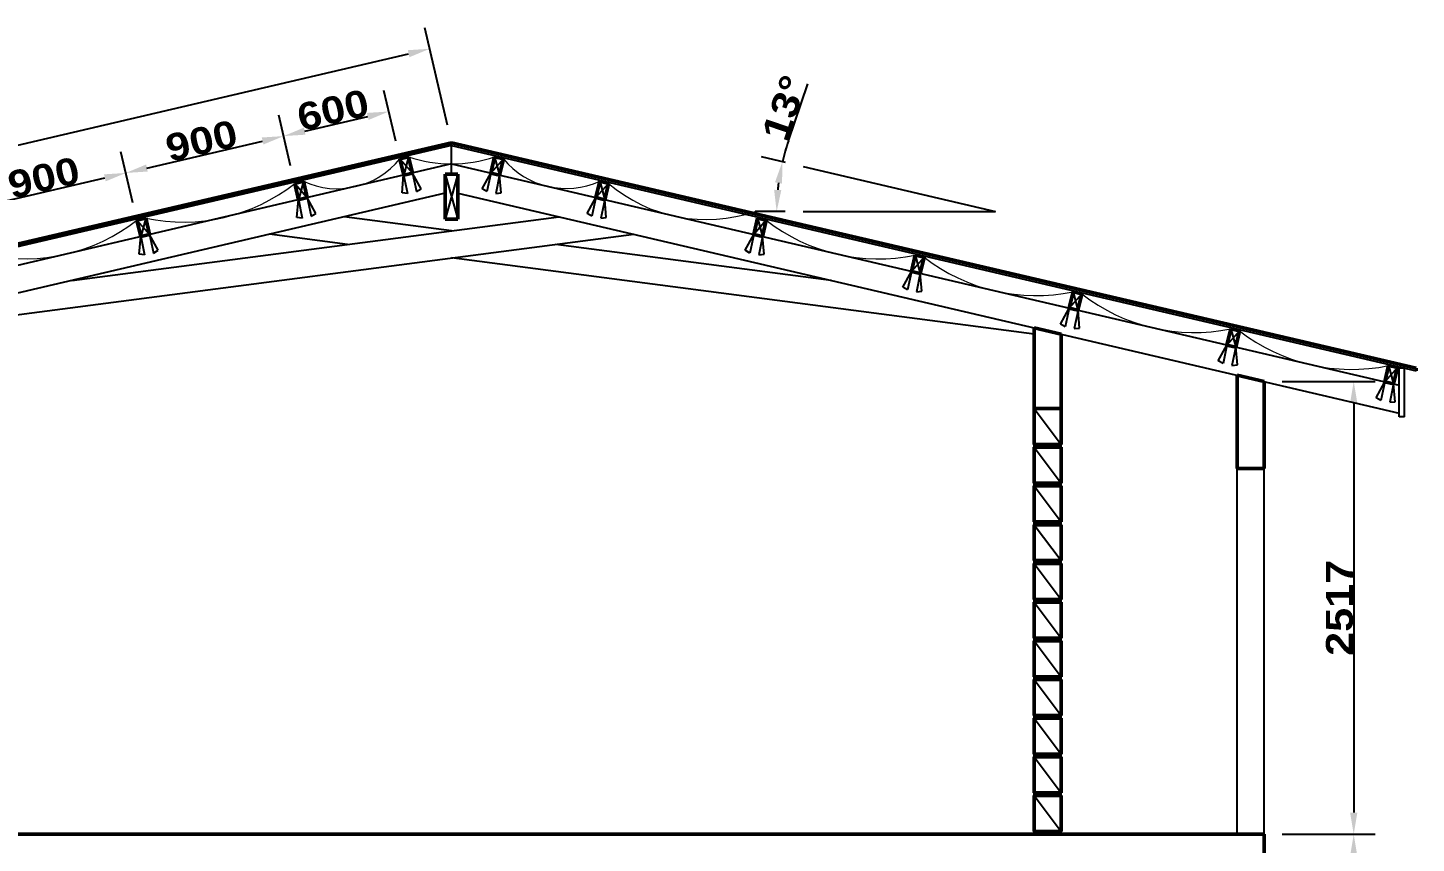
# Model space of a CAD drawing. Header units: metres. Extents: x -375439 to -92892, y 227570 to 490033.
# Drawn here: x -101157 to -93444, y 241274 to 245807 of the extents above; entities that cross this region are included whole.
import ezdxf

# ---------------------------------------------------------------- set-up
doc = ezdxf.new("R2010")
doc.units = ezdxf.units.M
doc.header["$MEASUREMENT"] = 0
doc.layers.add('.18', color=7, linetype='Continuous')
doc.layers.add('.20', color=7, linetype='Continuous')
doc.layers.add('.50', color=7, linetype='Continuous', lineweight=50)
doc.layers.add('fine line', color=8, linetype='Continuous', lineweight=9)
doc.styles.get("Standard").update_dxf_attribs({"font": ''})
doc.styles.get('Standard').set_extended_font_data('Arial Black')
doc.dimstyles.new('DIN', dxfattribs={"dimtxt": 150, "dimasz": 120, "dimexe": 120, "dimexo": 100, "dimtad": 1, "dimdec": 0, "dimdsep": 46, "dimtxsty": 'Standard', "dimcen": 2.5, "dimadec": 0, "dimazin": 0, "dimtfac": 1, "dimtdec": 0, "dimtmove": 0, "dimatfit": 3, "dimfxl": 1, "dimtvp": 1, "dimtolj": 1, "dimtzin": 0, "dimarcsym": 0})

# ---------------------------------------------------------------- blocks, each defined once
blk = doc.blocks.new('*D173')
at = {"layer": '.18', "color": 0, "lineweight": -2}
for p, q in [((-94188.6, 243840.9), (-93670.8, 243840.9)), ((-93790.8, 243720.9), (-93790.8, 241444.4)), ((-94188.6, 241324.4), (-93670.8, 241324.4))]:
    blk.add_line(p, q, dxfattribs=at)
at = {"layer": '.18', "color": 0}
for points in [[(-93810.8, 243720.9), (-93770.8, 243720.9), (-93790.8, 243840.9)], [(-93810.8, 241444.4), (-93770.8, 241444.4), (-93790.8, 241324.4)]]:
    blk.add_solid(points, dxfattribs=at)
at = {"layer": 'Defpoints', "color": 0}
for p in [(-94288.6, 243840.9), (-94288.6, 241324.4), (-93790.8, 241324.4)]:
    blk.add_point(p, dxfattribs=at)
at = {"layer": '.18', "color": 0, "insert": (-93869, 242582.6), "char_height": 150, "attachment_point": 5, "rotation": 90}
blk.add_mtext('\\A1;2517', dxfattribs=at)
blk = doc.blocks.new('*D174')
at = {"layer": '.18', "color": 0, "lineweight": -2}
for p, q in [((-94188.6, 241324.4), (-93670.8, 241324.4)), ((-93790.8, 241204.4), (-93790.8, 238534.4)), ((-94188.6, 238414.4), (-93670.8, 238414.4))]:
    blk.add_line(p, q, dxfattribs=at)
at = {"layer": '.18', "color": 0}
for points in [[(-93810.8, 241204.4), (-93770.8, 241204.4), (-93790.8, 241324.4)], [(-93810.8, 238534.4), (-93770.8, 238534.4), (-93790.8, 238414.4)]]:
    blk.add_solid(points, dxfattribs=at)
at = {"layer": 'Defpoints', "color": 0}
for p in [(-94288.6, 241324.4), (-94288.6, 238414.4), (-93790.8, 238414.4)]:
    blk.add_point(p, dxfattribs=at)
at = {"layer": '.18', "color": 0, "insert": (-93869, 239869.4), "char_height": 150, "attachment_point": 5, "rotation": 90}
blk.add_mtext('\\A1;2910', dxfattribs=at)
blk = doc.blocks.new('*D183')
at = {"layer": '.18', "color": 0, "lineweight": -2}
for p, q in [((-98824.9, 245265.5), (-98951.4, 245806.8)), ((-104782.8, 244320.5), (-99040.9, 245662.7)), ((-104800.4, 243868.7), (-104926.9, 244410))]:
    blk.add_line(p, q, dxfattribs=at)
at = {"layer": '.18', "color": 0}
for points in [[(-99045.5, 245682.1), (-99036.4, 245643.2), (-98924.1, 245690)], [(-104787.3, 244339.9), (-104778.2, 244301), (-104899.6, 244293.1)]]:
    blk.add_solid(points, dxfattribs=at)
at = {"layer": 'Defpoints', "color": 0}
for p in [(-98924.1, 245690), (-98802.1, 245168.1), (-104777.6, 243771.3)]:
    blk.add_point(p, dxfattribs=at)
at = {"layer": '.18', "color": 0, "insert": (-101929.6, 245067.7), "char_height": 150, "attachment_point": 5, "rotation": 13.1572}
blk.add_mtext('\\A1;6137', dxfattribs=at)
blk = doc.blocks.new('*D188')
at = {"layer": '.18', "color": 0, "lineweight": -2}
for p, q in [((-100572.9, 244834.5), (-100638.9, 245116.7)), ((-101371.1, 244822.3), (-100728.4, 244972.6)), ((-101449.3, 244629.6), (-101515.3, 244911.9))]:
    blk.add_line(p, q, dxfattribs=at)
at = {"layer": '.18', "color": 0}
for points in [[(-100733, 244992), (-100723.9, 244953.1), (-100611.6, 244999.9)], [(-101375.7, 244841.8), (-101366.6, 244802.9), (-101488, 244795)]]:
    blk.add_solid(points, dxfattribs=at)
at = {"layer": 'Defpoints', "color": 0}
for p in [(-100611.6, 244999.9), (-100550.2, 244737.1), (-101426.5, 244532.2)]:
    blk.add_point(p, dxfattribs=at)
at = {"layer": '.18', "color": 0, "insert": (-101067.6, 244973.6), "char_height": 150, "attachment_point": 5, "rotation": 13.1572}
blk.add_mtext('\\A1;900', dxfattribs=at)
blk = doc.blocks.new('*D189')
at = {"layer": '.18', "color": 0, "lineweight": -2}
for p, q in [((-99696.5, 245039.3), (-99762.5, 245321.6)), ((-100494.7, 245027.2), (-99852.1, 245177.4)), ((-100572.9, 244834.5), (-100638.9, 245116.7))]:
    blk.add_line(p, q, dxfattribs=at)
at = {"layer": '.18', "color": 0}
for points in [[(-99856.6, 245196.9), (-99847.5, 245158), (-99735.2, 245204.7)], [(-100499.3, 245046.7), (-100490.2, 245007.7), (-100611.6, 244999.9)]]:
    blk.add_solid(points, dxfattribs=at)
at = {"layer": 'Defpoints', "color": 0}
for p in [(-99735.2, 245204.7), (-99673.8, 244942), (-100550.2, 244737.1)]:
    blk.add_point(p, dxfattribs=at)
at = {"layer": '.18', "color": 0, "insert": (-100191.2, 245178.4), "char_height": 150, "attachment_point": 5, "rotation": 13.1572}
blk.add_mtext('\\A1;900', dxfattribs=at)
blk = doc.blocks.new('*D190')
at = {"layer": '.18', "color": 0, "lineweight": -2}
for p, q in [((-99112.3, 245175.9), (-99178.3, 245458.2)), ((-99696.5, 245039.3), (-99762.5, 245321.6)), ((-99618.4, 245232.1), (-99267.8, 245314))]:
    blk.add_line(p, q, dxfattribs=at)
at = {"layer": '.18', "color": 0}
for points in [[(-99272.4, 245333.5), (-99263.3, 245294.5), (-99151, 245341.3)], [(-99622.9, 245251.5), (-99613.8, 245212.6), (-99735.2, 245204.7)]]:
    blk.add_solid(points, dxfattribs=at)
at = {"layer": 'Defpoints', "color": 0}
for p in [(-99151, 245341.3), (-99089.5, 245078.5), (-99673.8, 244942)]:
    blk.add_point(p, dxfattribs=at)
at = {"layer": '.18', "color": 0, "insert": (-99460.9, 245349.2), "char_height": 150, "attachment_point": 5, "rotation": 13.1572}
blk.add_mtext('\\A1;600', dxfattribs=at)
blk = doc.blocks.new('*D191')
at = {"layer": '.18', "color": 0, "lineweight": -2}
for p, q in [((-96931.5, 245177.6), (-96823.7, 245494.3)), ((-96947.2, 245058.2), (-97081.4, 245089.6)), ((-96949.8, 244785.4), (-97116.5, 244785.4))]:
    blk.add_line(p, q, dxfattribs=at)
for start, end in [(161.18855, 166.8428), (172.49706, 174.34575)]:
    blk.add_arc((-95780, 244785.4), 1216.5, start, end, dxfattribs=at)
at = {"layer": '.18', "color": 0}
for points in [[(-97005.8, 244947.8), (-96966.4, 244940.6), (-96964.6, 245062.3)], [(-96970.6, 244904.2), (-97010.6, 244906.2), (-96996.5, 244785.4)]]:
    blk.add_solid(points, dxfattribs=at)
at = {"layer": 'Defpoints', "color": 0}
for p in [(-96849.8, 245035.5), (-96993, 244878.4), (-96849.8, 244785.4), (-95780, 244785.4), (-95780, 244785.4)]:
    blk.add_point(p, dxfattribs=at)
at = {"layer": '.18', "color": 0, "insert": (-96951.6, 245361.2), "char_height": 150, "attachment_point": 5, "rotation": 71.18855}
blk.add_mtext('\\A1;13°', dxfattribs=at)

msp = doc.modelspace()

# ---------------------------------------------------------------- linework, layer by layer
at = {"layer": '.18'}
for p, q in [((-98802.1, 245152.7), (-104774.2, 243756.7)), ((-98802.1, 244992.9), (-98802.1, 245152.7)), ((-98802.1, 244992.9), (-98802.1, 245152.7)), ((-98802.1, 245152.7), (-93443.6, 243900.1)), ((-98802.1, 245050), (-104688.6, 243674)), ((-99089.5, 245078.5), (-99019.6, 244999.2)), ((-99040.8, 245089.9), (-99068.3, 244987.8)), ((-98802.1, 245050), (-93538.6, 243819.6)), ((-98514.6, 245078.5), (-98584.5, 244999.2)), ((-98563.3, 245089.9), (-98535.9, 244987.8)), ((-99077.2, 244889.2), (-99068.6, 244988.9)), ((-99068.6, 244988.9), (-99047.2, 244885.9)), ((-99019.6, 244999.2), (-98997.6, 244896.3)), ((-98971.5, 244911.5), (-99019.6, 244999.2)), ((-98837.1, 244992.9), (-98767.1, 244742.9)), ((-98767.1, 244992.9), (-98837.1, 244742.9)), ((-98632.7, 244911.5), (-98584.5, 244999.2)), ((-98584.5, 244999.2), (-98606.6, 244896.3)), ((-98535.6, 244988.9), (-98557, 244885.9)), ((-98526.9, 244889.2), (-98535.6, 244988.9)), ((-96849.8, 245035.5), (-95780, 244785.4)), ((-99673.8, 244942), (-99603.9, 244862.6)), ((-99625.1, 244953.3), (-99652.6, 244851.2)), ((-99047.2, 244885.9), (-99077.2, 244889.2)), ((-98997.6, 244896.3), (-98971.5, 244911.5)), ((-98606.6, 244896.3), (-98632.7, 244911.5)), ((-98557, 244885.9), (-98526.9, 244889.2)), ((-97930.4, 244942), (-98000.3, 244862.6)), ((-97979.1, 244953.3), (-97951.6, 244851.2)), ((-98837.1, 244887.8), (-104688.6, 243520)), ((-99661.5, 244752.6), (-99652.8, 244852.3)), ((-99652.8, 244852.3), (-99631.4, 244749.3)), ((-99603.9, 244862.6), (-99581.9, 244759.7)), ((-99555.7, 244774.9), (-99603.9, 244862.6)), ((-98767.1, 244887.8), (-93538.6, 243665.6)), ((-98048.5, 244774.9), (-98000.3, 244862.6)), ((-98000.3, 244862.6), (-98022.3, 244759.7)), ((-97951.4, 244852.3), (-97972.7, 244749.3)), ((-97942.7, 244752.6), (-97951.4, 244852.3)), ((-100911, 244403), (-98205.7, 244756.6)), ((-100550.2, 244737.1), (-100480.3, 244657.8)), ((-100501.5, 244748.5), (-100528.9, 244646.4)), ((-99631.4, 244749.3), (-99661.5, 244752.6)), ((-99581.9, 244759.7), (-99555.7, 244774.9)), ((-98802.1, 244678.6), (-99398.5, 244756.6)), ((-98022.3, 244759.7), (-98048.5, 244774.9)), ((-97972.7, 244749.3), (-97942.7, 244752.6)), ((-97054, 244737.1), (-97123.9, 244657.8)), ((-97102.7, 244748.5), (-97075.2, 244646.4)), ((-96849.8, 244785.4), (-95780, 244785.4)), ((-102038.6, 244104.4), (-97790.6, 244659.6)), ((-100480.3, 244657.8), (-100458.2, 244554.9)), ((-100432.1, 244570), (-100480.3, 244657.8)), ((-99380.8, 244603), (-99813.6, 244659.6)), ((-97172.1, 244570), (-97123.9, 244657.8)), ((-97123.9, 244657.8), (-97145.9, 244554.9)), ((-100537.9, 244547.7), (-100529.2, 244647.4)), ((-100529.2, 244647.4), (-100507.8, 244544.4)), ((-96693.2, 244403), (-98223.4, 244603)), ((-97075, 244647.4), (-97096.4, 244544.4)), ((-97066.3, 244547.7), (-97075, 244647.4)), ((-100507.8, 244544.4), (-100537.9, 244547.7)), ((-100458.2, 244554.9), (-100432.1, 244570)), ((-95565.6, 244104.4), (-98802.1, 244527.4)), ((-97145.9, 244554.9), (-97172.1, 244570)), ((-97096.4, 244544.4), (-97066.3, 244547.7)), ((-96177.6, 244532.2), (-96247.5, 244452.9)), ((-96226.3, 244543.6), (-96198.9, 244441.5)), ((-96295.7, 244365.2), (-96247.5, 244452.9)), ((-96247.5, 244452.9), (-96269.6, 244350)), ((-96198.6, 244442.6), (-96220, 244339.6)), ((-96189.9, 244342.9), (-96198.6, 244442.6)), ((-96269.6, 244350), (-96295.7, 244365.2)), ((-96220, 244339.6), (-96189.9, 244342.9)), ((-96213.4, 244340.3), (-96219.7, 244341.1)), ((-95301.3, 244327.4), (-95371.2, 244248)), ((-95350, 244338.8), (-95322.5, 244236.7)), ((-95419.4, 244160.3), (-95371.2, 244248)), ((-95371.2, 244248), (-95393.2, 244145.2)), ((-95322.3, 244237.7), (-95343.6, 244134.7)), ((-95313.6, 244138), (-95322.3, 244237.7)), ((-95393.2, 244145.2), (-95419.4, 244160.3)), ((-95343.6, 244134.7), (-95313.6, 244138)), ((-94424.9, 244122.5), (-94494.8, 244043.2)), ((-94473.6, 244133.9), (-94446.1, 244031.8)), ((-94543, 243955.4), (-94494.8, 244043.2)), ((-94494.8, 244043.2), (-94516.8, 243940.3)), ((-94445.9, 244032.9), (-94467.2, 243929.9)), ((-94437.2, 243933.2), (-94445.9, 244032.9)), ((-94516.8, 243940.3), (-94543, 243955.4)), ((-94467.2, 243929.9), (-94437.2, 243933.2)), ((-93548.5, 243917.7), (-93618.4, 243838.3)), ((-93597.2, 243929), (-93569.7, 243826.9)), ((-93508.6, 243915.3), (-93538.6, 243915.3)), ((-93666.6, 243750.6), (-93618.4, 243838.3)), ((-93618.4, 243838.3), (-93640.4, 243735.4)), ((-93569.5, 243828), (-93590.9, 243725)), ((-93560.8, 243728.3), (-93569.5, 243828)), ((-93640.4, 243735.4), (-93666.6, 243750.6)), ((-93590.9, 243725), (-93560.8, 243728.3)), ((-93508.6, 243644.1), (-93538.6, 243644.1))]:
    msp.add_line(p, q, dxfattribs=at)
at = {"layer": '.20'}
for p, q in [((-95565.6, 241354.4), (-95565.6, 244139.4)), ((-95415.6, 241354.4), (-95415.6, 244104.4)), ((-95565.6, 241324.4), (-95565.6, 244035)), ((-95415.6, 241324.4), (-95415.6, 243995.1)), ((-95415.6, 241324.4), (-95415.6, 243995.1)), ((-93538.6, 243644.1), (-93538.6, 243915.3)), ((-93508.6, 243644.1), (-93508.6, 243915.3)), ((-94438.6, 241324.4), (-94438.6, 243876)), ((-94288.6, 241324.4), (-94288.6, 243840.9)), ((-95565.6, 243690.3), (-95415.6, 243490.3)), ((-95565.6, 243475.2), (-95415.6, 243275.2)), ((-95565.6, 243260.1), (-95415.6, 243060.1)), ((-95565.6, 243045), (-95415.6, 242845)), ((-95565.6, 242829.9), (-95415.6, 242629.9)), ((-95565.6, 242614.9), (-95415.6, 242414.9)), ((-95565.6, 242399.8), (-95415.6, 242199.8)), ((-95565.6, 242184.7), (-95415.6, 241984.7)), ((-95565.6, 241969.6), (-95415.6, 241769.6)), ((-95565.6, 241754.5), (-95415.6, 241554.5)), ((-95565.6, 241539.5), (-95415.6, 241339.5))]:
    msp.add_line(p, q, dxfattribs=at)
at = {"layer": '.50'}
for p, q in [((-98802.1, 245168.1), (-104777.6, 243771.3)), ((-98802.1, 245168.1), (-93443.6, 243915.5)), ((-99089.5, 245078.5), (-99040.8, 245089.9)), ((-99089.5, 245078.5), (-99068.3, 244987.8)), ((-99089.5, 245078.5), (-99068.3, 244987.8)), ((-99089.5, 245078.5), (-99068.3, 244987.8)), ((-99040.8, 245089.9), (-99019.6, 244999.2)), ((-98563.3, 245089.9), (-98584.5, 244999.2)), ((-98514.6, 245078.5), (-98563.3, 245089.9)), ((-98514.6, 245078.5), (-98535.9, 244987.8)), ((-98514.6, 245078.5), (-98535.9, 244987.8)), ((-98514.6, 245078.5), (-98535.9, 244987.8)), ((-99068.3, 244987.8), (-99019.6, 244999.2)), ((-98837.1, 244992.9), (-98837.1, 244742.9)), ((-98837.1, 244992.9), (-98767.1, 244992.9)), ((-98767.1, 244992.9), (-98767.1, 244742.9)), ((-98535.9, 244987.8), (-98584.5, 244999.2)), ((-99673.8, 244942), (-99625.1, 244953.3)), ((-99673.8, 244942), (-99652.6, 244851.2)), ((-99673.8, 244942), (-99652.6, 244851.2)), ((-99673.8, 244942), (-99652.6, 244851.2)), ((-99625.1, 244953.3), (-99603.9, 244862.6)), ((-97979.1, 244953.3), (-98000.3, 244862.6)), ((-97930.4, 244942), (-97979.1, 244953.3)), ((-97930.4, 244942), (-97951.6, 244851.2)), ((-97930.4, 244942), (-97951.6, 244851.2)), ((-97930.4, 244942), (-97951.6, 244851.2)), ((-99652.6, 244851.2), (-99603.9, 244862.6)), ((-97951.6, 244851.2), (-98000.3, 244862.6)), ((-100550.2, 244737.1), (-100501.5, 244748.5)), ((-100550.2, 244737.1), (-100528.9, 244646.4)), ((-100550.2, 244737.1), (-100528.9, 244646.4)), ((-100550.2, 244737.1), (-100528.9, 244646.4)), ((-100501.5, 244748.5), (-100480.3, 244657.8)), ((-98837.1, 244742.9), (-98767.1, 244742.9)), ((-97102.7, 244748.5), (-97123.9, 244657.8)), ((-97054, 244737.1), (-97102.7, 244748.5)), ((-97054, 244737.1), (-97075.2, 244646.4)), ((-97054, 244737.1), (-97075.2, 244646.4)), ((-97054, 244737.1), (-97075.2, 244646.4)), ((-100528.9, 244646.4), (-100480.3, 244657.8)), ((-97075.2, 244646.4), (-97123.9, 244657.8)), ((-96226.3, 244543.6), (-96247.5, 244452.9)), ((-96177.6, 244532.2), (-96226.3, 244543.6)), ((-96177.6, 244532.2), (-96198.9, 244441.5)), ((-96177.6, 244532.2), (-96198.9, 244441.5)), ((-96177.6, 244532.2), (-96198.9, 244441.5)), ((-96198.9, 244441.5), (-96247.5, 244452.9)), ((-95350, 244338.8), (-95371.2, 244248)), ((-95301.3, 244327.4), (-95350, 244338.8)), ((-95301.3, 244327.4), (-95322.5, 244236.7)), ((-95301.3, 244327.4), (-95322.5, 244236.7)), ((-95301.3, 244327.4), (-95322.5, 244236.7)), ((-95322.5, 244236.7), (-95371.2, 244248)), ((-95565.6, 243690.3), (-95565.6, 244139.4)), ((-95565.6, 244139.4), (-95415.6, 244104.4)), ((-94473.6, 244133.9), (-94494.8, 244043.2)), ((-94424.9, 244122.5), (-94473.6, 244133.9)), ((-94424.9, 244122.5), (-94446.1, 244031.8)), ((-94424.9, 244122.5), (-94446.1, 244031.8)), ((-95415.6, 244104.4), (-95415.6, 243690.3)), ((-94446.1, 244031.8), (-94494.8, 244043.2)), ((-95565.6, 243690.3), (-95565.6, 244035)), ((-95415.6, 243690.3), (-95415.6, 243995.1)), ((-93597.2, 243929), (-93618.4, 243838.3)), ((-93548.5, 243917.7), (-93597.2, 243929)), ((-93548.5, 243917.7), (-93569.7, 243826.9)), ((-93548.5, 243917.7), (-93569.7, 243826.9)), ((-93443.6, 243900.1), (-93443.6, 243915.5)), ((-94438.6, 243876), (-94438.6, 243357.2)), ((-94288.6, 243840.9), (-94438.6, 243876)), ((-94288.6, 243357.2), (-94288.6, 243840.9)), ((-93569.7, 243826.9), (-93618.4, 243838.3)), ((-95565.6, 243690.3), (-95415.6, 243690.3)), ((-95565.6, 243690.3), (-95565.6, 243490.3)), ((-95415.6, 243690.3), (-95415.6, 243490.3)), ((-95565.6, 243490.3), (-95415.6, 243490.3)), ((-95565.6, 243475.2), (-95415.6, 243475.2)), ((-95565.6, 243475.2), (-95565.6, 243275.2)), ((-95415.6, 243475.2), (-95415.6, 243275.2)), ((-94438.6, 243357.2), (-94288.6, 243357.2)), ((-95565.6, 243275.2), (-95415.6, 243275.2)), ((-95565.6, 243260.1), (-95415.6, 243260.1)), ((-95565.6, 243260.1), (-95565.6, 243060.1)), ((-95415.6, 243260.1), (-95415.6, 243060.1)), ((-95565.6, 243060.1), (-95415.6, 243060.1)), ((-95565.6, 243045), (-95415.6, 243045)), ((-95565.6, 243045), (-95565.6, 242845)), ((-95415.6, 243045), (-95415.6, 242845)), ((-95565.6, 242845), (-95415.6, 242845)), ((-95565.6, 242829.9), (-95415.6, 242829.9)), ((-95565.6, 242829.9), (-95565.6, 242629.9)), ((-95415.6, 242829.9), (-95415.6, 242629.9)), ((-95565.6, 242629.9), (-95415.6, 242629.9)), ((-95565.6, 242614.9), (-95415.6, 242614.9)), ((-95565.6, 242614.9), (-95565.6, 242414.9)), ((-95415.6, 242614.9), (-95415.6, 242414.9)), ((-95565.6, 242414.9), (-95415.6, 242414.9)), ((-95565.6, 242399.8), (-95415.6, 242399.8)), ((-95565.6, 242399.8), (-95565.6, 242199.8)), ((-95415.6, 242399.8), (-95415.6, 242199.8)), ((-95565.6, 242199.8), (-95415.6, 242199.8)), ((-95565.6, 242184.7), (-95415.6, 242184.7)), ((-95565.6, 242184.7), (-95565.6, 241984.7)), ((-95415.6, 242184.7), (-95415.6, 241984.7)), ((-95565.6, 241984.7), (-95415.6, 241984.7)), ((-95565.6, 241969.6), (-95415.6, 241969.6)), ((-95565.6, 241969.6), (-95565.6, 241769.6)), ((-95415.6, 241969.6), (-95415.6, 241769.6)), ((-95565.6, 241769.6), (-95415.6, 241769.6)), ((-95565.6, 241754.5), (-95415.6, 241754.5)), ((-95565.6, 241754.5), (-95565.6, 241554.5)), ((-95415.6, 241754.5), (-95415.6, 241554.5)), ((-95565.6, 241554.5), (-95415.6, 241554.5)), ((-95565.6, 241539.5), (-95415.6, 241539.5)), ((-95565.6, 241539.5), (-95565.6, 241339.5)), ((-95415.6, 241539.5), (-95415.6, 241339.5)), ((-94288.6, 241324.4), (-102188.6, 241324.4)), ((-95565.6, 241339.5), (-95415.6, 241339.5)), ((-94288.6, 241324.4), (-94288.6, 241194.4))]:
    msp.add_line(p, q, dxfattribs=at)
at = {"layer": 'fine line'}
for centre, radius, start, end in [((-99437.4, 245358.5), 446.5, 245.13962, 321.17477), ((-98802.1, 245784.8), 734.8, 251.03827, 288.96173), ((-98165.2, 245365.3), 452, 219.36983, 294.31578), ((-100293.4, 245725.4), 998.8, 257.97439, 308.34), ((-97386, 245578), 837.2, 229.44062, 288.77905), ((-101173.2, 245535.2), 1012.5, 258.33821, 307.97618), ((-96432.5, 245529), 1006.7, 231.87011, 281.8155), ((-95554.5, 245330.8), 1012.9, 232.03522, 281.65038), ((-94677.4, 245129), 1015.8, 232.10978, 281.57582), ((-93801.7, 244921.2), 1013, 232.03689, 281.64872)]:
    msp.add_arc(centre, radius, start, end, dxfattribs=at)

# ---------------------------------------------------------------- dimensions: what is measured, and where the dimension line sits
at = {"layer": '.18'}
dim = msp.add_aligned_dim(p1=(-104777.6, 243771.3), p2=(-98802.1, 245168.1), distance=535.9, dimstyle='DIN', dxfattribs=at)
dim.commit()
dim.dimension.update_dxf_attribs({"geometry": '*D183', "text_midpoint": (-101929.6, 245067.7)})
dim = msp.add_angular_dim_2l(base=(-96993, 244878.4), line1=((-96849.8, 245035.5), (-95780, 244785.4)), line2=((-96849.8, 244785.4), (-95780, 244785.4)), dimstyle='DIN', dxfattribs=at)
dim.commit()
dim.dimension.update_dxf_attribs({"geometry": '*D191', "text_midpoint": (-96951.6, 245361.2)})
for base, p1, p2, angle, picture, middle in [((-99151, 245341.3), (-99673.8, 244942), (-99089.5, 245078.5), 193.1572, '*D190', (-99460.9, 245349.2)), ((-99735.2, 245204.7), (-100550.2, 244737.1), (-99673.8, 244942), 193.1572, '*D189', (-100191.2, 245178.4)), ((-100611.6, 244999.9), (-101426.5, 244532.2), (-100550.2, 244737.1), 193.1572, '*D188', (-101067.6, 244973.6)), ((-93790.8, 238414.4), (-94288.6, 241324.4), (-94288.6, 238414.4), 90, '*D174', (-93869, 239869.4))]:
    dim = msp.add_linear_dim(base=base, p1=p1, p2=p2, angle=angle, dimstyle='DIN', override={"dimtmove": 1}, dxfattribs=at)
    dim.commit()
    dim.dimension.update_dxf_attribs({"geometry": picture, "text_midpoint": middle})
dim = msp.add_linear_dim(base=(-93790.8377, 241324.372), p1=(-94288.5894, 243840.9247), p2=(-94288.5894, 241324.372), angle=90, dimstyle='DIN', dxfattribs=at)
dim.commit()
dim.dimension.update_dxf_attribs({"geometry": '*D173', "text_midpoint": (-93869.0207, 242582.6483)})

doc.saveas('drawing.dxf')
